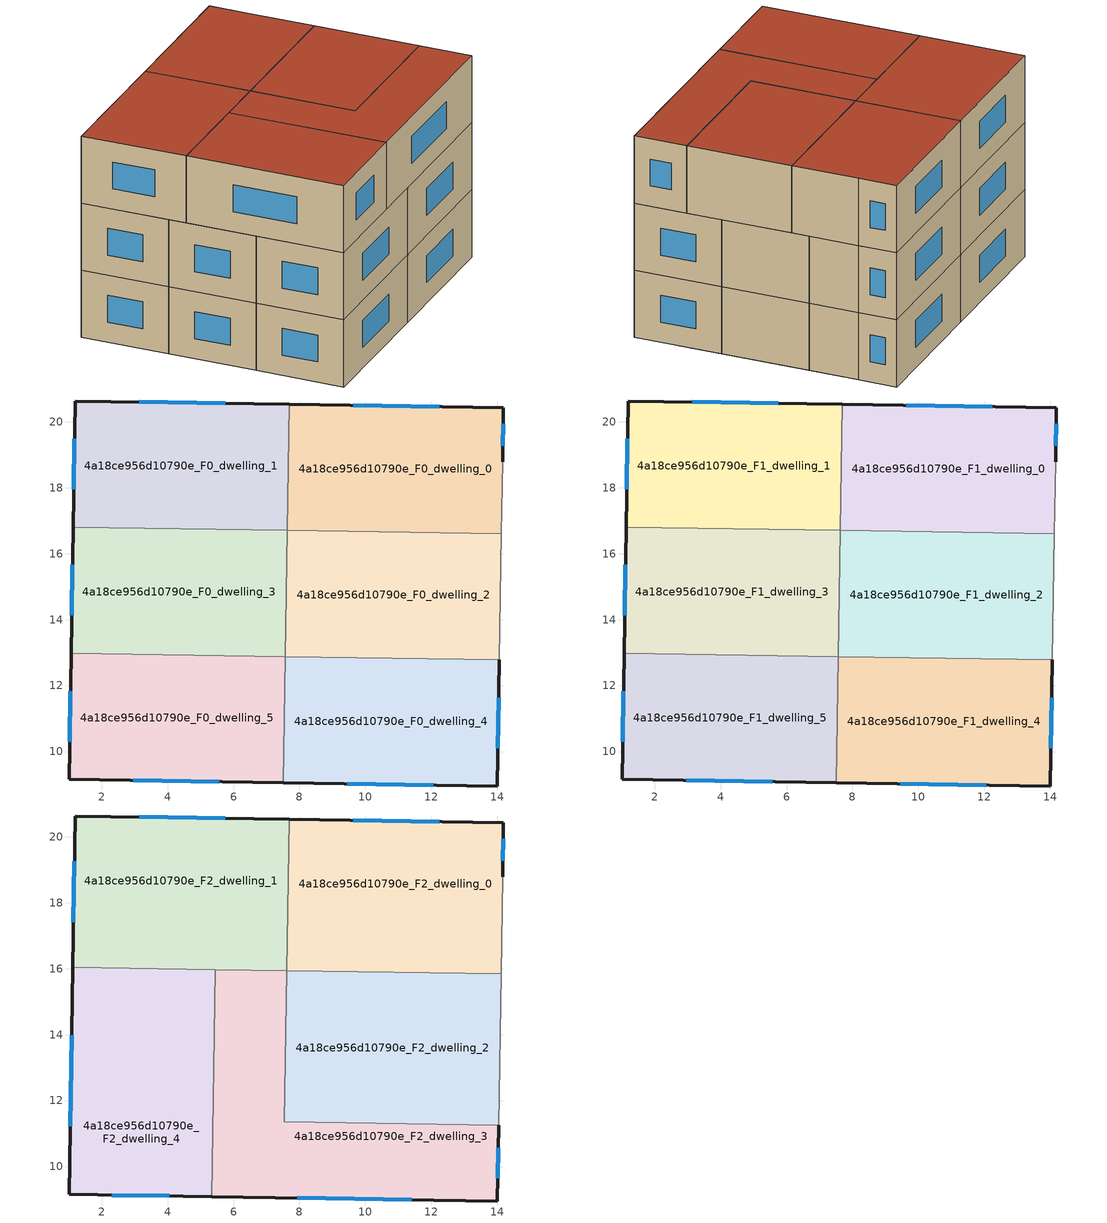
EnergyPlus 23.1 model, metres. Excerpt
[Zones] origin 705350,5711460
4a18ce956d10790e_F0_dwelling_0
 floor ground (EU_floor_Construction): 14.19,20.43 14.16,18.78 14.13,16.61 7.63,16.71 7.69,20.53 z0
 wall outside (EU_wall_Construction): 14.16,18.78 14.19,20.43 7.69,20.53 z0:3
 wall adiabatic (EU_wall_Construction): 14.13,16.61 14.16,18.78 z0:3
 wall to 4a18ce956d10790e_F0_dwelling_1 (EU_wall_Construction): 7.69,20.53 7.63,16.71 z0:3
 wall to 4a18ce956d10790e_F0_dwelling_2 (EU_wall_Construction): 7.63,16.71 14.13,16.61 z0:3
 window (EU_Window_Construction): 14.17,19.28 14.18,19.94 / 12.24,20.46 9.63,20.5 z0.9:2.1
4a18ce956d10790e_F0_dwelling_1
 floor ground (EU_floor_Construction): 7.69,20.53 7.63,16.71 1.13,16.81 1.19,20.63 z0
 wall outside (EU_wall_Construction): 7.69,20.53 1.19,20.63 1.13,16.81 z0:3
 wall to 4a18ce956d10790e_F0_dwelling_3 (EU_wall_Construction): 1.13,16.81 7.63,16.71 z0:3
 window (EU_Window_Construction): 1.17,19.49 1.15,17.95 / 5.75,20.56 3.14,20.6 z0.9:2.1
4a18ce956d10790e_F0_dwelling_2
 floor ground (EU_floor_Construction): 14.13,16.61 14.06,12.78 7.57,12.88 7.63,16.71 z0
 wall adiabatic (EU_wall_Construction): 14.06,12.78 14.13,16.61 z0:3
 wall to 4a18ce956d10790e_F0_dwelling_3 (EU_wall_Construction): 7.63,16.71 7.57,12.88 z0:3
 wall to 4a18ce956d10790e_F0_dwelling_4 (EU_wall_Construction): 7.57,12.88 14.06,12.78 z0:3
4a18ce956d10790e_F0_dwelling_3
 floor ground (EU_floor_Construction): 7.63,16.71 7.57,12.88 1.07,12.98 1.13,16.81 z0
 wall outside (EU_wall_Construction): 1.13,16.81 1.07,12.98 z0:3
 wall to 4a18ce956d10790e_F0_dwelling_5 (EU_wall_Construction): 1.07,12.98 7.57,12.88 z0:3
 window (EU_Window_Construction): 1.11,15.66 1.09,14.13 z0.9:2.1
4a18ce956d10790e_F0_dwelling_4
 floor ground (EU_floor_Construction): 14.06,12.78 14,8.96 7.51,9.05 7.56,12.88 z0
 wall outside (EU_wall_Construction): 7.51,9.05 14,8.96 14.06,12.78 z0:3
 wall to 4a18ce956d10790e_F0_dwelling_5 (EU_wall_Construction): 7.56,12.88 7.51,9.05 z0:3
 window (EU_Window_Construction): 14.02,10.1 14.04,11.64 / 9.45,9.02 12.05,8.98 z0.9:2.1
4a18ce956d10790e_F0_dwelling_5
 floor ground (EU_floor_Construction): 7.56,12.88 7.51,9.05 1.01,9.15 1.07,12.98 z0
 wall outside (EU_wall_Construction): 1.07,12.98 1.01,9.15 7.51,9.05 z0:3
 window (EU_Window_Construction): 2.96,9.12 5.56,9.08 / 1.05,11.84 1.03,10.3 z0.9:2.1
4a18ce956d10790e_F1_dwelling_0
 floor to 4a18ce956d10790e_F0_dwelling_0 (EU_floor_Construction): 14.19,20.43 14.16,18.78 14.13,16.61 7.63,16.71 7.69,20.53 z3
 wall outside (EU_wall_Construction): 14.16,18.78 14.19,20.43 7.69,20.53 z3:6
 wall adiabatic (EU_wall_Construction): 14.13,16.61 14.16,18.78 z3:6
 wall to 4a18ce956d10790e_F1_dwelling_1 (EU_wall_Construction): 7.69,20.53 7.63,16.71 z3:6
 wall to 4a18ce956d10790e_F1_dwelling_2 (EU_wall_Construction): 7.63,16.71 14.13,16.61 z3:6
 window (EU_Window_Construction): 14.17,19.28 14.18,19.94 / 12.24,20.46 9.63,20.5 z3.9:5.1
4a18ce956d10790e_F1_dwelling_1
 floor to 4a18ce956d10790e_F0_dwelling_1 (EU_floor_Construction): 7.69,20.53 7.63,16.71 1.13,16.81 1.19,20.63 z3
 wall outside (EU_wall_Construction): 7.69,20.53 1.19,20.63 1.13,16.81 z3:6
 wall to 4a18ce956d10790e_F1_dwelling_3 (EU_wall_Construction): 1.13,16.81 7.63,16.71 z3:6
 window (EU_Window_Construction): 1.17,19.49 1.15,17.95 / 5.75,20.56 3.14,20.6 z3.9:5.1
4a18ce956d10790e_F1_dwelling_2
 floor to 4a18ce956d10790e_F0_dwelling_2 (EU_floor_Construction): 14.13,16.61 14.06,12.78 7.57,12.88 7.63,16.71 z3
 wall adiabatic (EU_wall_Construction): 14.06,12.78 14.13,16.61 z3:6
 wall to 4a18ce956d10790e_F1_dwelling_3 (EU_wall_Construction): 7.63,16.71 7.57,12.88 z3:6
 wall to 4a18ce956d10790e_F1_dwelling_4 (EU_wall_Construction): 7.57,12.88 14.06,12.78 z3:6
 ceiling adiabatic (EU_roof_Construction): 14.06,12.78 14.11,15.84 7.62,15.94 7.57,12.88 z6
4a18ce956d10790e_F1_dwelling_3
 floor to 4a18ce956d10790e_F0_dwelling_3 (EU_floor_Construction): 7.63,16.71 7.57,12.88 1.07,12.98 1.13,16.81 z3
 wall outside (EU_wall_Construction): 1.13,16.81 1.07,12.98 z3:6
 wall to 4a18ce956d10790e_F1_dwelling_5 (EU_wall_Construction): 1.07,12.98 7.57,12.88 z3:6
 window (EU_Window_Construction): 1.11,15.66 1.09,14.13 z3.9:5.1
4a18ce956d10790e_F1_dwelling_4
 floor to 4a18ce956d10790e_F0_dwelling_4 (EU_floor_Construction): 14.06,12.78 14,8.96 7.51,9.05 7.56,12.88 z3
 wall outside (EU_wall_Construction): 7.51,9.05 14,8.96 14.06,12.78 z3:6
 wall to 4a18ce956d10790e_F1_dwelling_5 (EU_wall_Construction): 7.56,12.88 7.51,9.05 z3:6
 window (EU_Window_Construction): 14.02,10.1 14.04,11.64 / 9.45,9.02 12.05,8.98 z3.9:5.1
4a18ce956d10790e_F1_dwelling_5
 floor to 4a18ce956d10790e_F0_dwelling_5 (EU_floor_Construction): 7.56,12.88 7.51,9.05 1.01,9.15 1.07,12.98 z3
 wall outside (EU_wall_Construction): 1.07,12.98 1.01,9.15 7.51,9.05 z3:6
 window (EU_Window_Construction): 2.96,9.12 5.56,9.08 / 1.05,11.84 1.03,10.3 z3.9:5.1
4a18ce956d10790e_F2_dwelling_0
 floor to 4a18ce956d10790e_F1_dwelling_0 (EU_floor_Construction): 14.19,20.43 14.16,18.78 14.13,16.61 7.63,16.71 7.69,20.53 z6
 floor to 4a18ce956d10790e_F1_dwelling_2 (EU_floor_Construction): 14.13,16.61 14.11,15.84 7.62,15.94 7.63,16.71 z6
 wall outside (EU_wall_Construction): 14.16,18.78 14.19,20.43 7.69,20.53 z6:9
 wall adiabatic (EU_wall_Construction): 14.11,15.84 14.16,18.78 z6:9
 wall to 4a18ce956d10790e_F2_dwelling_1 (EU_wall_Construction): 7.69,20.53 7.62,15.94 z6:9
 wall to 4a18ce956d10790e_F2_dwelling_2 (EU_wall_Construction): 7.62,15.94 14.11,15.84 z6:9
 window (EU_Window_Construction): 12.24,20.46 9.63,20.5 / 14.17,19.28 14.18,19.94 z6.9:8.1
 roof outside (EU_roof_Construction): 14.11,15.84 14.16,18.78 14.19,20.43 7.69,20.53 7.62,15.94 z9
4a18ce956d10790e_F2_dwelling_1
 floor to 4a18ce956d10790e_F1_dwelling_1 (EU_floor_Construction): 7.69,20.53 7.63,16.71 1.13,16.81 1.19,20.63 z6
 floor to 4a18ce956d10790e_F1_dwelling_3 (EU_floor_Construction): 7.63,16.71 7.62,15.94 1.12,16.04 1.13,16.81 z6
 wall outside (EU_wall_Construction): 7.69,20.53 1.19,20.63 1.12,16.04 z6:9
 wall to 4a18ce956d10790e_F2_dwelling_4 (EU_wall_Construction): 1.12,16.04 5.45,15.98 z6:9
 wall to 4a18ce956d10790e_F2_dwelling_3 (EU_wall_Construction): 5.45,15.97 7.61,15.94 z6:9
 window (EU_Window_Construction): 5.75,20.56 3.14,20.6 / 1.17,19.26 1.14,17.42 z6.9:8.1
 roof outside (EU_roof_Construction): 7.62,15.94 7.69,20.53 1.19,20.63 1.12,16.04 z9
4a18ce956d10790e_F2_dwelling_2
 floor to 4a18ce956d10790e_F1_dwelling_4 (EU_floor_Construction): 14.06,12.78 14.04,11.25 7.54,11.35 7.57,12.88 z6
 floor adiabatic (EU_floor_Construction): 14.11,15.84 14.04,11.25 14.06,12.78 7.57,12.88 7.61,15.94 z6
 wall to 4a18ce956d10790e_F2_dwelling_3 (EU_wall_Construction): 7.61,15.94 7.54,11.35 14.04,11.25 z6:9
 wall adiabatic (EU_wall_Construction): 14.04,11.25 14.11,15.84 z6:9
 roof outside (EU_roof_Construction): 14.04,11.25 14.11,15.84 7.61,15.94 7.54,11.35 z9
4a18ce956d10790e_F2_dwelling_3
 floor to 4a18ce956d10790e_F1_dwelling_4 (EU_floor_Construction): 14.04,11.25 14,8.96 7.51,9.05 7.56,12.88 7.54,11.35 z6
 floor to 4a18ce956d10790e_F1_dwelling_5 (EU_floor_Construction): 7.56,12.88 7.51,9.05 5.34,9.09 5.4,12.91 z6
 floor to 4a18ce956d10790e_F1_dwelling_3 (EU_floor_Construction): 7.61,15.94 7.57,12.88 5.4,12.91 5.45,15.97 z6
 wall outside (EU_wall_Construction): 5.34,9.09 14,8.96 14.04,11.25 z6:9
 wall to 4a18ce956d10790e_F2_dwelling_4 (EU_wall_Construction): 5.45,15.97 5.34,9.09 z6:9
 window (EU_Window_Construction): 14.01,9.64 14.03,10.56 / 7.93,9.05 11.41,8.99 z6.9:8.1
 roof outside (EU_roof_Construction): 14,8.96 14.04,11.25 7.54,11.35 7.61,15.94 5.45,15.97 5.34,9.09 z9
4a18ce956d10790e_F2_dwelling_4
 floor to 4a18ce956d10790e_F1_dwelling_5 (EU_floor_Construction): 5.4,12.91 5.34,9.09 1.01,9.15 1.07,12.98 z6
 floor to 4a18ce956d10790e_F1_dwelling_3 (EU_floor_Construction): 5.45,15.97 5.4,12.91 1.07,12.98 1.12,16.04 z6
 wall outside (EU_wall_Construction): 1.12,16.04 1.01,9.15 5.34,9.09 z6:9
 window (EU_Window_Construction): 2.31,9.13 4.05,9.11 / 1.09,13.98 1.04,11.22 z6.9:8.1
 roof outside (EU_roof_Construction): 5.34,9.09 5.45,15.97 1.12,16.04 1.01,9.15 z9
shading: 14.03,10.91 14.16,18.78 z0:6
[Building]
EU S2 Campaign: North Axis=0; Terrain=City; Solar Distribution=FullExterior
[Site:Location]
London: Latitude=51.5; Longitude=-0.5; Time Zone=0; Elevation=25
[SizingPeriod:WeatherFileDays]
AnnualSizingPeriod: Begin Month=1; Begin Day of Month=1; End Month=12; End Day of Month=31; Day of Week for Start Day=Monday; Use Weather File Daylight Saving Period=No; Use Weather File Rain and Snow Indicators=No
[MATERIAL]
EU_InternalMass_Material: Roughness=MediumRough; Thickness=0.1; Conductivity=1; Density=1800; Specific Heat=900; Thermal Absorptance=0.9; Solar Absorptance=0.7; Visible Absorptance=0.7
[MATERIAL:NOMASS] Roughness=MediumRough; Thermal Absorptance=0.9; Solar Absorptance=0.7; Visible Absorptance=0.7
Name | Thermal Resistance
EU_wall_NoMass | 1.04674
EU_roof_NoMass | 4.32442
EU_floor_NoMass | 2.04616
[WINDOWMATERIAL:SIMPLEGLAZINGSYSTEM]
EU_Window_SimpleGlazing: UFactor=4.25843; Solar Heat Gain Coefficient=0.85; Visible Transmittance=0.85
[CONSTRUCTION]
EU_wall_Construction: EU_wall_NoMass
EU_roof_Construction: EU_roof_NoMass
EU_floor_Construction: EU_floor_NoMass
EU_InternalMass_Construction: EU_InternalMass_Material
EU_Window_Construction: EU_Window_SimpleGlazing
[ZONE] Type=1; Multiplier=1; Ceiling Height=autocalculate; Floor Area=autocalculate; Part of Total Floor Area=Yes
Name | Volume
4a18ce956d10790e_F0_dwelling_0; 4a18ce956d10790e_F1_dwelling_0 | 74.5701
4a18ce956d10790e_F2_dwelling_0 | 89.4836
4a18ce956d10790e_F0_dwelling_1; 4a18ce956d10790e_F1_dwelling_1 | 74.5737
4a18ce956d10790e_F2_dwelling_1 | 89.4895
4a18ce956d10790e_F0_dwelling_2; 4a18ce956d10790e_F1_dwelling_2; 4a18ce956d10790e_F0_dwelling_3; 4a18ce956d10790e_F1_dwelling_3 | 74.5789
4a18ce956d10790e_F2_dwelling_2 | 89.5012
4a18ce956d10790e_F2_dwelling_3 | 89.4932
4a18ce956d10790e_F0_dwelling_4; 4a18ce956d10790e_F1_dwelling_4 | 74.5818
4a18ce956d10790e_F2_dwelling_4 | 89.4902
4a18ce956d10790e_F0_dwelling_5; 4a18ce956d10790e_F1_dwelling_5 | 74.5759
[INTERNALMASS] Construction=EU_InternalMass_Construction
Name | Zone or ZoneList | Surface Area
4a18ce956d10790e_F0_dwelling_0_EU_InternalMass | 4a18ce956d10790e_F0_dwelling_0 | 24.8567
4a18ce956d10790e_F0_dwelling_1_EU_InternalMass | 4a18ce956d10790e_F0_dwelling_1 | 24.8576
4a18ce956d10790e_F0_dwelling_2_EU_InternalMass | 4a18ce956d10790e_F0_dwelling_2 | 24.8597
4a18ce956d10790e_F0_dwelling_3_EU_InternalMass | 4a18ce956d10790e_F0_dwelling_3 | 24.8596
4a18ce956d10790e_F0_dwelling_4_EU_InternalMass | 4a18ce956d10790e_F0_dwelling_4 | 24.8605
4a18ce956d10790e_F0_dwelling_5_EU_InternalMass | 4a18ce956d10790e_F0_dwelling_5 | 24.8585
4a18ce956d10790e_F1_dwelling_0_EU_InternalMass | 4a18ce956d10790e_F1_dwelling_0 | 24.8567
4a18ce956d10790e_F1_dwelling_1_EU_InternalMass | 4a18ce956d10790e_F1_dwelling_1 | 24.8576
4a18ce956d10790e_F1_dwelling_2_EU_InternalMass | 4a18ce956d10790e_F1_dwelling_2 | 24.8597
4a18ce956d10790e_F1_dwelling_3_EU_InternalMass | 4a18ce956d10790e_F1_dwelling_3 | 24.8596
4a18ce956d10790e_F1_dwelling_4_EU_InternalMass | 4a18ce956d10790e_F1_dwelling_4 | 24.8605
4a18ce956d10790e_F1_dwelling_5_EU_InternalMass | 4a18ce956d10790e_F1_dwelling_5 | 24.8585
4a18ce956d10790e_F2_dwelling_0_EU_InternalMass | 4a18ce956d10790e_F2_dwelling_0 | 29.8277
4a18ce956d10790e_F2_dwelling_1_EU_InternalMass | 4a18ce956d10790e_F2_dwelling_1 | 29.8286
4a18ce956d10790e_F2_dwelling_2_EU_InternalMass | 4a18ce956d10790e_F2_dwelling_2 | 29.8326
4a18ce956d10790e_F2_dwelling_3_EU_InternalMass | 4a18ce956d10790e_F2_dwelling_3 | 29.8313
4a18ce956d10790e_F2_dwelling_4_EU_InternalMass | 4a18ce956d10790e_F2_dwelling_4 | 29.83
[OTHEREQUIPMENT] Fuel Type=Electricity; Design Level Calculation Method=Watts/Area; Power per Zone Floor Area=1; Fraction Latent=0; Fraction Radiant=0; Fraction Lost=0; Carbon Dioxide Generation Rate=0; EndUse Subcategory=EU_Step8_InternalGains
Name | Zone or ZoneList or Space or SpaceList | Schedule
EU_Step8_InternalGain_4a18ce956d10790e_F0_dwelling_0_f000 | 4a18ce956d10790e_F0_dwelling_0 | EU_Step8_GainSchedule_4a18ce956d10790e_F0_dwelling_0_f000
EU_Step8_InternalGain_4a18ce956d10790e_F0_dwelling_1_f000 | 4a18ce956d10790e_F0_dwelling_1 | EU_Step8_GainSchedule_4a18ce956d10790e_F0_dwelling_1_f000
EU_Step8_InternalGain_4a18ce956d10790e_F0_dwelling_2_f000 | 4a18ce956d10790e_F0_dwelling_2 | EU_Step8_GainSchedule_4a18ce956d10790e_F0_dwelling_2_f000
EU_Step8_InternalGain_4a18ce956d10790e_F0_dwelling_3_f000 | 4a18ce956d10790e_F0_dwelling_3 | EU_Step8_GainSchedule_4a18ce956d10790e_F0_dwelling_3_f000
EU_Step8_InternalGain_4a18ce956d10790e_F0_dwelling_4_f000 | 4a18ce956d10790e_F0_dwelling_4 | EU_Step8_GainSchedule_4a18ce956d10790e_F0_dwelling_4_f000
EU_Step8_InternalGain_4a18ce956d10790e_F0_dwelling_5_f000 | 4a18ce956d10790e_F0_dwelling_5 | EU_Step8_GainSchedule_4a18ce956d10790e_F0_dwelling_5_f000
EU_Step8_InternalGain_4a18ce956d10790e_F1_dwelling_0_f000 | 4a18ce956d10790e_F1_dwelling_0 | EU_Step8_GainSchedule_4a18ce956d10790e_F1_dwelling_0_f000
EU_Step8_InternalGain_4a18ce956d10790e_F1_dwelling_1_f000 | 4a18ce956d10790e_F1_dwelling_1 | EU_Step8_GainSchedule_4a18ce956d10790e_F1_dwelling_1_f000
EU_Step8_InternalGain_4a18ce956d10790e_F1_dwelling_2_f000 | 4a18ce956d10790e_F1_dwelling_2 | EU_Step8_GainSchedule_4a18ce956d10790e_F1_dwelling_2_f000
EU_Step8_InternalGain_4a18ce956d10790e_F1_dwelling_3_f000 | 4a18ce956d10790e_F1_dwelling_3 | EU_Step8_GainSchedule_4a18ce956d10790e_F1_dwelling_3_f000
EU_Step8_InternalGain_4a18ce956d10790e_F1_dwelling_4_f000 | 4a18ce956d10790e_F1_dwelling_4 | EU_Step8_GainSchedule_4a18ce956d10790e_F1_dwelling_4_f000
EU_Step8_InternalGain_4a18ce956d10790e_F1_dwelling_5_f000 | 4a18ce956d10790e_F1_dwelling_5 | EU_Step8_GainSchedule_4a18ce956d10790e_F1_dwelling_5_f000
EU_Step8_InternalGain_4a18ce956d10790e_F2_dwelling_0_f000 | 4a18ce956d10790e_F2_dwelling_0 | EU_Step8_GainSchedule_4a18ce956d10790e_F2_dwelling_0_f000
EU_Step8_InternalGain_4a18ce956d10790e_F2_dwelling_1_f000 | 4a18ce956d10790e_F2_dwelling_1 | EU_Step8_GainSchedule_4a18ce956d10790e_F2_dwelling_1_f000
EU_Step8_InternalGain_4a18ce956d10790e_F2_dwelling_2_f000 | 4a18ce956d10790e_F2_dwelling_2 | EU_Step8_GainSchedule_4a18ce956d10790e_F2_dwelling_2_f000
EU_Step8_InternalGain_4a18ce956d10790e_F2_dwelling_3_f000 | 4a18ce956d10790e_F2_dwelling_3 | EU_Step8_GainSchedule_4a18ce956d10790e_F2_dwelling_3_f000
EU_Step8_InternalGain_4a18ce956d10790e_F2_dwelling_4_f000 | 4a18ce956d10790e_F2_dwelling_4 | EU_Step8_GainSchedule_4a18ce956d10790e_F2_dwelling_4_f000
[ZONEVENTILATION:DESIGNFLOWRATE] Schedule=EU_AlwaysOn; Design Flow Rate Calculation Method=AirChanges/Hour; Air Changes per Hour=0.488719; Ventilation Type=Natural; Fan Pressure Rise=0; Fan Total Efficiency=1; Constant Term Coefficient=1; Temperature Term Coefficient=0; Velocity Term Coefficient=0; Velocity Squared Term Coefficient=0; Minimum Indoor Temperature=-100; Maximum Indoor Temperature=100; Delta Temperature=-100; Minimum Outdoor Temperature=-100; Maximum Outdoor Temperature=100; Maximum Wind Speed=40
Name | Zone or ZoneList or Space or SpaceList
EU_ConstantAir_4a18ce956d10790e_F0_dwelling_0 | 4a18ce956d10790e_F0_dwelling_0
EU_ConstantAir_4a18ce956d10790e_F0_dwelling_1 | 4a18ce956d10790e_F0_dwelling_1
EU_ConstantAir_4a18ce956d10790e_F0_dwelling_2 | 4a18ce956d10790e_F0_dwelling_2
EU_ConstantAir_4a18ce956d10790e_F0_dwelling_3 | 4a18ce956d10790e_F0_dwelling_3
EU_ConstantAir_4a18ce956d10790e_F0_dwelling_4 | 4a18ce956d10790e_F0_dwelling_4
EU_ConstantAir_4a18ce956d10790e_F0_dwelling_5 | 4a18ce956d10790e_F0_dwelling_5
EU_ConstantAir_4a18ce956d10790e_F1_dwelling_0 | 4a18ce956d10790e_F1_dwelling_0
EU_ConstantAir_4a18ce956d10790e_F1_dwelling_1 | 4a18ce956d10790e_F1_dwelling_1
EU_ConstantAir_4a18ce956d10790e_F1_dwelling_2 | 4a18ce956d10790e_F1_dwelling_2
EU_ConstantAir_4a18ce956d10790e_F1_dwelling_3 | 4a18ce956d10790e_F1_dwelling_3
EU_ConstantAir_4a18ce956d10790e_F1_dwelling_4 | 4a18ce956d10790e_F1_dwelling_4
EU_ConstantAir_4a18ce956d10790e_F1_dwelling_5 | 4a18ce956d10790e_F1_dwelling_5
EU_ConstantAir_4a18ce956d10790e_F2_dwelling_0 | 4a18ce956d10790e_F2_dwelling_0
EU_ConstantAir_4a18ce956d10790e_F2_dwelling_1 | 4a18ce956d10790e_F2_dwelling_1
EU_ConstantAir_4a18ce956d10790e_F2_dwelling_2 | 4a18ce956d10790e_F2_dwelling_2
EU_ConstantAir_4a18ce956d10790e_F2_dwelling_3 | 4a18ce956d10790e_F2_dwelling_3
EU_ConstantAir_4a18ce956d10790e_F2_dwelling_4 | 4a18ce956d10790e_F2_dwelling_4
[HVACTEMPLATE:THERMOSTAT] Constant Heating Setpoint=20; Constant Cooling Setpoint=50
EU_HeatOnly_4a18ce956d10790e_F0_dwelling_0; EU_HeatOnly_4a18ce956d10790e_F0_dwelling_1; EU_HeatOnly_4a18ce956d10790e_F0_dwelling_2; EU_HeatOnly_4a18ce956d10790e_F0_dwelling_3; EU_HeatOnly_4a18ce956d10790e_F0_dwelling_4; EU_HeatOnly_4a18ce956d10790e_F0_dwelling_5; EU_HeatOnly_4a18ce956d10790e_F1_dwelling_0; EU_HeatOnly_4a18ce956d10790e_F1_dwelling_1; EU_HeatOnly_4a18ce956d10790e_F1_dwelling_2; EU_HeatOnly_4a18ce956d10790e_F1_dwelling_3; EU_HeatOnly_4a18ce956d10790e_F1_dwelling_4; EU_HeatOnly_4a18ce956d10790e_F1_dwelling_5; EU_HeatOnly_4a18ce956d10790e_F2_dwelling_0; EU_HeatOnly_4a18ce956d10790e_F2_dwelling_1; EU_HeatOnly_4a18ce956d10790e_F2_dwelling_2; EU_HeatOnly_4a18ce956d10790e_F2_dwelling_3; EU_HeatOnly_4a18ce956d10790e_F2_dwelling_4
[HVACTEMPLATE:ZONE:IDEALLOADSAIRSYSTEM] System Availability Schedule=EU_AlwaysOn; Maximum Heating Supply Air Temperature=50; Minimum Cooling Supply Air Temperature=13; Maximum Heating Supply Air Humidity Ratio=0.0156; Minimum Cooling Supply Air Humidity Ratio=0.0077; Heating Limit=NoLimit; Cooling Limit=NoLimit; Heating Availability Schedule=EU_AlwaysOn; Cooling Availability Schedule=EU_CoolingOff; Dehumidification Control Type=ConstantSensibleHeatRatio; Cooling Sensible Heat Ratio=0.7; Dehumidification Setpoint=60; Humidification Control Type=None; Humidification Setpoint=30; Outdoor Air Method=None; Outdoor Air Flow Rate per Person=0.00944; Outdoor Air Flow Rate per Zone Floor Area=0; Outdoor Air Flow Rate per Zone=0; Demand Controlled Ventilation Type=None; Outdoor Air Economizer Type=NoEconomizer; Heat Recovery Type=None; Sensible Heat Recovery Effectiveness=0.7; Latent Heat Recovery Effectiveness=0.65
Name | Template Thermostat
4a18ce956d10790e_F0_dwelling_0 | EU_HeatOnly_4a18ce956d10790e_F0_dwelling_0
4a18ce956d10790e_F0_dwelling_1 | EU_HeatOnly_4a18ce956d10790e_F0_dwelling_1
4a18ce956d10790e_F0_dwelling_2 | EU_HeatOnly_4a18ce956d10790e_F0_dwelling_2
4a18ce956d10790e_F0_dwelling_3 | EU_HeatOnly_4a18ce956d10790e_F0_dwelling_3
4a18ce956d10790e_F0_dwelling_4 | EU_HeatOnly_4a18ce956d10790e_F0_dwelling_4
4a18ce956d10790e_F0_dwelling_5 | EU_HeatOnly_4a18ce956d10790e_F0_dwelling_5
4a18ce956d10790e_F1_dwelling_0 | EU_HeatOnly_4a18ce956d10790e_F1_dwelling_0
4a18ce956d10790e_F1_dwelling_1 | EU_HeatOnly_4a18ce956d10790e_F1_dwelling_1
4a18ce956d10790e_F1_dwelling_2 | EU_HeatOnly_4a18ce956d10790e_F1_dwelling_2
4a18ce956d10790e_F1_dwelling_3 | EU_HeatOnly_4a18ce956d10790e_F1_dwelling_3
4a18ce956d10790e_F1_dwelling_4 | EU_HeatOnly_4a18ce956d10790e_F1_dwelling_4
4a18ce956d10790e_F1_dwelling_5 | EU_HeatOnly_4a18ce956d10790e_F1_dwelling_5
4a18ce956d10790e_F2_dwelling_0 | EU_HeatOnly_4a18ce956d10790e_F2_dwelling_0
4a18ce956d10790e_F2_dwelling_1 | EU_HeatOnly_4a18ce956d10790e_F2_dwelling_1
4a18ce956d10790e_F2_dwelling_2 | EU_HeatOnly_4a18ce956d10790e_F2_dwelling_2
4a18ce956d10790e_F2_dwelling_3 | EU_HeatOnly_4a18ce956d10790e_F2_dwelling_3
4a18ce956d10790e_F2_dwelling_4 | EU_HeatOnly_4a18ce956d10790e_F2_dwelling_4
[SIZING:ZONE] Zone Cooling Design Supply Air Temperature Input Method=SupplyAirTemperature; Zone Cooling Design Supply Air Temperature=13; Zone Heating Design Supply Air Temperature Input Method=SupplyAirTemperature; Zone Heating Design Supply Air Temperature=50; Zone Cooling Design Supply Air Humidity Ratio=0.008; Zone Heating Design Supply Air Humidity Ratio=0.008; Cooling Design Air Flow Method=DesignDay; Cooling Design Air Flow Rate=0; Cooling Minimum Air Flow per Zone Floor Area=0.000762; Cooling Minimum Air Flow=0; Cooling Minimum Air Flow Fraction=0.2; Heating Design Air Flow Method=DesignDay; Heating Design Air Flow Rate=0; Heating Maximum Air Flow per Zone Floor Area=0.002032; Heating Maximum Air Flow=0.141576; Heating Maximum Air Flow Fraction=0.3; Account for Dedicated Outdoor Air System=No; Dedicated Outdoor Air System Control Strategy=NeutralSupplyAir; Dedicated Outdoor Air Low Setpoint Temperature for Design=autosize; Dedicated Outdoor Air High Setpoint Temperature for Design=autosize; Zone Load Sizing Method=Sensible Load Only No Latent Load; Zone Latent Cooling Design Supply Air Humidity Ratio Input Method=HumidityRatioDifference; Zone Cooling Design Supply Air Humidity Ratio Difference=0.005; Zone Latent Heating Design Supply Air Humidity Ratio Input Method=HumidityRatioDifference; Zone Humidification Design Supply Air Humidity Ratio Difference=0.005
4a18ce956d10790e_F0_dwelling_0; 4a18ce956d10790e_F0_dwelling_1; 4a18ce956d10790e_F0_dwelling_2; 4a18ce956d10790e_F0_dwelling_3; 4a18ce956d10790e_F0_dwelling_4; 4a18ce956d10790e_F0_dwelling_5; 4a18ce956d10790e_F1_dwelling_0; 4a18ce956d10790e_F1_dwelling_1; 4a18ce956d10790e_F1_dwelling_2; 4a18ce956d10790e_F1_dwelling_3; 4a18ce956d10790e_F1_dwelling_4; 4a18ce956d10790e_F1_dwelling_5; 4a18ce956d10790e_F2_dwelling_0; 4a18ce956d10790e_F2_dwelling_1; 4a18ce956d10790e_F2_dwelling_2; 4a18ce956d10790e_F2_dwelling_3; 4a18ce956d10790e_F2_dwelling_4
[SCHEDULE:CONSTANT]
Name | Hourly Value
EU_AlwaysOn | 1
EU_CoolingOff | 0
[SCHEDULE:FILE] Column Number=1; Rows to Skip at Top=0; Number of Hours of Data=8760; Column Separator=Comma; Interpolate to Timestep=No; Minutes per Item=60; Adjust Schedule for Daylight Savings=Yes
Name | File
EU_Step8_GainSchedule_4a18ce956d10790e_F0_dwelling_0_f000 | ../../schedules/4a18ce956d10790e/4a18ce956d10790e_F0_dwelling_0_f000_gain.csv
EU_Step8_GainSchedule_4a18ce956d10790e_F0_dwelling_1_f000 | ../../schedules/4a18ce956d10790e/4a18ce956d10790e_F0_dwelling_1_f000_gain.csv
EU_Step8_GainSchedule_4a18ce956d10790e_F0_dwelling_2_f000 | ../../schedules/4a18ce956d10790e/4a18ce956d10790e_F0_dwelling_2_f000_gain.csv
EU_Step8_GainSchedule_4a18ce956d10790e_F0_dwelling_3_f000 | ../../schedules/4a18ce956d10790e/4a18ce956d10790e_F0_dwelling_3_f000_gain.csv
EU_Step8_GainSchedule_4a18ce956d10790e_F0_dwelling_4_f000 | ../../schedules/4a18ce956d10790e/4a18ce956d10790e_F0_dwelling_4_f000_gain.csv
EU_Step8_GainSchedule_4a18ce956d10790e_F0_dwelling_5_f000 | ../../schedules/4a18ce956d10790e/4a18ce956d10790e_F0_dwelling_5_f000_gain.csv
EU_Step8_GainSchedule_4a18ce956d10790e_F1_dwelling_0_f000 | ../../schedules/4a18ce956d10790e/4a18ce956d10790e_F1_dwelling_0_f000_gain.csv
EU_Step8_GainSchedule_4a18ce956d10790e_F1_dwelling_1_f000 | ../../schedules/4a18ce956d10790e/4a18ce956d10790e_F1_dwelling_1_f000_gain.csv
EU_Step8_GainSchedule_4a18ce956d10790e_F1_dwelling_2_f000 | ../../schedules/4a18ce956d10790e/4a18ce956d10790e_F1_dwelling_2_f000_gain.csv
EU_Step8_GainSchedule_4a18ce956d10790e_F1_dwelling_3_f000 | ../../schedules/4a18ce956d10790e/4a18ce956d10790e_F1_dwelling_3_f000_gain.csv
EU_Step8_GainSchedule_4a18ce956d10790e_F1_dwelling_4_f000 | ../../schedules/4a18ce956d10790e/4a18ce956d10790e_F1_dwelling_4_f000_gain.csv
EU_Step8_GainSchedule_4a18ce956d10790e_F1_dwelling_5_f000 | ../../schedules/4a18ce956d10790e/4a18ce956d10790e_F1_dwelling_5_f000_gain.csv
EU_Step8_GainSchedule_4a18ce956d10790e_F2_dwelling_0_f000 | ../../schedules/4a18ce956d10790e/4a18ce956d10790e_F2_dwelling_0_f000_gain.csv
EU_Step8_GainSchedule_4a18ce956d10790e_F2_dwelling_1_f000 | ../../schedules/4a18ce956d10790e/4a18ce956d10790e_F2_dwelling_1_f000_gain.csv
EU_Step8_GainSchedule_4a18ce956d10790e_F2_dwelling_2_f000 | ../../schedules/4a18ce956d10790e/4a18ce956d10790e_F2_dwelling_2_f000_gain.csv
EU_Step8_GainSchedule_4a18ce956d10790e_F2_dwelling_3_f000 | ../../schedules/4a18ce956d10790e/4a18ce956d10790e_F2_dwelling_3_f000_gain.csv
EU_Step8_GainSchedule_4a18ce956d10790e_F2_dwelling_4_f000 | ../../schedules/4a18ce956d10790e/4a18ce956d10790e_F2_dwelling_4_f000_gain.csv
